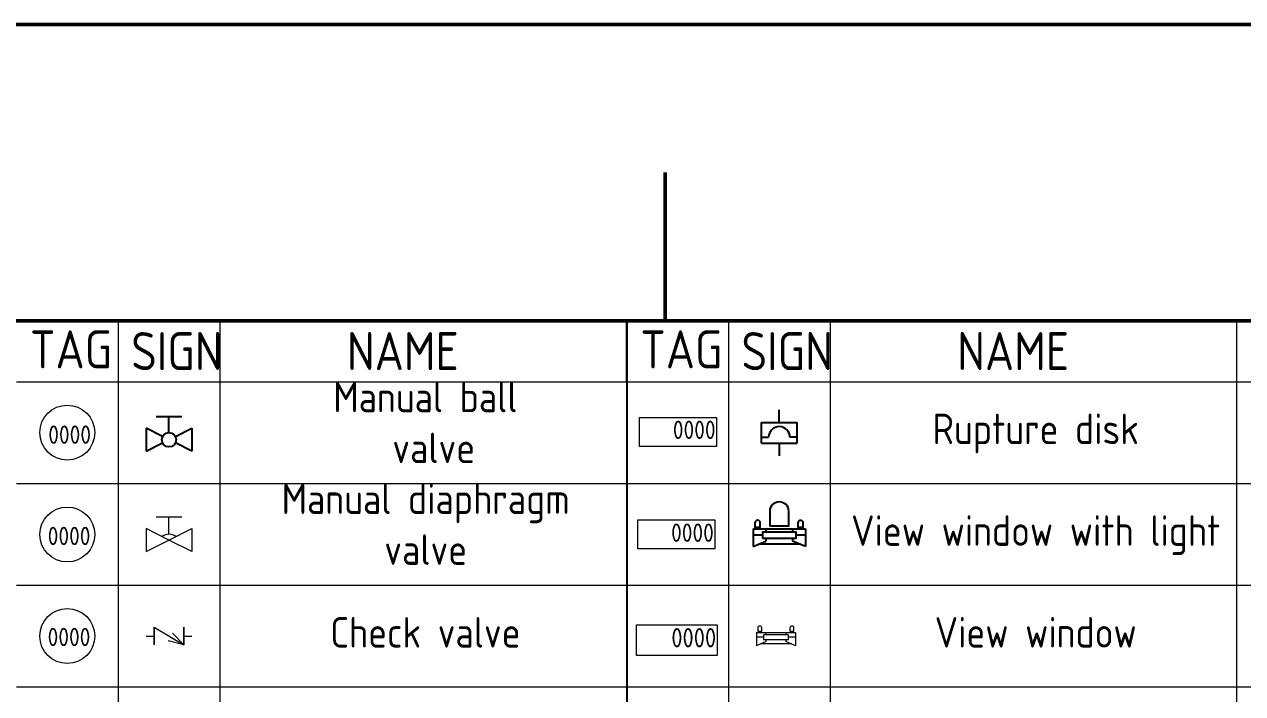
# Model space of a CAD drawing. Header units: millimetres. Extents: x -68339142 to 208, y -167 to 82456658.
# Drawn here: x -68329302 to -68328404, y 82452126 to 82452619 of the extents above; entities that cross this region are included whole.
import ezdxf

# ---------------------------------------------------------------- set-up
doc = ezdxf.new("R2010")
doc.units = ezdxf.units.MM
doc.header["$MEASUREMENT"] = 0
for name, color, linetype, lineweight in [('Border (ISO)', 7, 'Continuous', 50), ('图层15动态设备', 7, 'Continuous', 9), ('图框', 7, 'Continuous', 9)]:
    doc.layers.add(name, color=color, linetype=linetype, lineweight=lineweight)
doc.styles.get("Standard").update_dxf_attribs({"font": 'gbenor.shx', "bigfont": 'gbcbig.shx'})

# ---------------------------------------------------------------- blocks, each defined once
blk = doc.blocks.new('Borders A3')
at = {"layer": 'Border (ISO)'}
for p, q in [((0, 297), (420, 297)), ((52.5, 287), (52.5, 292)), ((9.999999999999993, 286.9999999999999), (410, 286.9999999999999))]:
    blk.add_line(p, q, dxfattribs=at)
blk = doc.blocks.new('*U134')
at = {"color": 0}
for p, q in [((6.328125956863004, 11.24999964371079), (-6.328124043136996, 11.24999964371079)), ((9.568630045531101e-07, 3.515624643710794), (9.568630039424875e-07, 11.24999964371079)), ((-3.144469636497888, 1.57223494039124), (-11.249999043137, 5.624999643710793)), ((-11.249999043137, 5.624999643710793), (-11.249999043137, -5.625000356289207)), ((3.14447155020207, 1.572234940391241), (11.250000956863, 5.624999643710795)), ((11.250000956863, 5.624999643710795), (11.250000956863, -5.625000356289205)), ((-11.249999043137, -5.625000356289207), (-3.144469636497888, -1.572235652969653)), ((11.250000956863, -5.625000356289205), (3.14447155020207, -1.572235652969652))]:
    blk.add_line(p, q, dxfattribs=at)
at = {"color": 1, "linetype": 'ByBlock', "lineweight": 9}
blk.add_circle((-49.99999904314172, 3.515624643708087), 13.5, dxfattribs=at)
at = {"color": 0}
blk.add_circle((9.568630048306659e-07, -3.562892061381717e-07), 3.515625, dxfattribs=at)
at = {"color": 1, "linetype": 'ByBlock', "lineweight": 9}
for tag, p, height in [('尺寸', (-12.56387904749881, 17.32845851958896), 6.3), ('YQJ_NO', (-59.34240172401697, -1.981648358751956), 9)]:
    blk.add_attdef(tag, p, '', height=height, dxfattribs=at)
for tag, p, height, flags in [('YQJ_CODE', (-56.11470214045403, 6.161200512872391), 9, 2), ('YQJ_ITEMID', (12.30389252496513, -9.268028050291264), 5, 1), ('YQJ_CLASS_NAME', (12.34145168959367, -15.0460218663336), 5, 1), ('品牌', (13.51525420045436, -20.57112130539599), 5, 1), ('供电电源', (13.40854493904772, -26.41575940861708), 5, 1), ('控制方式', (13.72867290480644, -33.13547494261206), 5, 1), ('输出信号类型1', (14.1519754470537, -39.40720924178709), 5, 1), ('输出信号类型2', (13.98124049918988, -46.42557879951505), 5, 1)]:
    blk.add_attdef(tag, p, '', height=height, dxfattribs=dict(at, flags=flags))
blk = doc.blocks.new('*U119')
at = {"color": 0}
for p, q in [((6.328125, 11.25), (-6.328125, 11.25)), ((0, 2.8125), (0, 11.25)), ((0, 0), (-11.25, 5.625)), ((-11.25, 5.625), (-11.25, -5.625)), ((-11.25, -5.625), (0, 0)), ((0, 0), (11.25, 5.625)), ((11.25, -5.625), (0, 0)), ((11.25, 5.625), (11.25, -5.625))]:
    blk.add_line(p, q, dxfattribs=at)
at = {"color": 1, "linetype": 'ByBlock', "lineweight": 9}
blk.add_circle((-50.00000000000183, 2.727011811679631), 13.5, dxfattribs=at)
at = {"color": 0}
blk.add_arc((0, -2.8125), 5.625, 53.13010235422894, 126.8698976457711, dxfattribs=at)
at = {"color": 1, "linetype": 'ByBlock', "lineweight": 9}
for tag, p, height, flags in [('YQJ_CODE', (-57.46778791781363, 6.455569962493565), 9, 2), ('YQJ_ITEMID', (12.30389252496513, -9.268028050291264), 5, 1), ('YQJ_CLASS_NAME', (12.34145168959367, -15.0460218663336), 5, 1), ('品牌', (13.51525420045436, -20.57112130539599), 5, 1), ('供电电源', (13.40854493904772, -26.41575940861708), 5, 1), ('控制方式', (13.72867290480644, -33.13547494261206), 5, 1), ('输出信号类型1', (14.1519754470537, -39.40720924178709), 5, 1), ('输出信号类型2', (13.98124049918988, -46.42557879951505), 5, 1)]:
    blk.add_attdef(tag, p, '', height=height, dxfattribs=dict(at, flags=flags))
for tag, p, height in [('YQJ_NO', (-59.61894188672778, -2.487164563815304), 9), ('尺寸', (-3.907829182483693, -12.2238380776347), 6.3)]:
    blk.add_attdef(tag, p, '', height=height, dxfattribs=at)
blk = doc.blocks.new('*U127')
at = {"color": 0, "linetype": 'ByBlock', "lineweight": 9}
for p, q in [((4.004278333378577, 4.347432635262523), (4.004278333378581, -4.347433330365673)), ((4.004278333378581, -4.347433330365673), (4.004278333378577, 4.347432635262523)), ((4.004278333509545, 4.347432635262523), (18.49572160951471, -4.347433330342474)), ((18.49572160951471, -4.347433330342474), (13.0560537538488, 1.471120360235551)), ((18.49572160947104, 4.34743263526253), (18.49572160947105, -4.347433330342474)), ((18.49572160947105, -4.347433330342474), (18.49572160947104, 4.34743263526253)), ((-2.856427272490691e-08, -3.475515768514015e-07), (4.004278333378579, -3.475515750107393e-07)), ((18.49572160951471, -4.347433330342474), (10.80185995045145, -2.285869312138397)), ((18.49572160947105, -3.475406544129799e-07), (22.4999999714139, -3.475406525723176e-07))]:
    blk.add_line(p, q, dxfattribs=at)
at = {"color": 1, "linetype": 'ByBlock', "lineweight": 9}
blk.add_circle((-38.75000002853631, -3.475811354292091e-07), 13.5, dxfattribs=at)
for tag, p, height, flags in [('YQJ_CODE', (-47.41088663105475, 2.451549856859947), 9, 2), ('YQJ_ITEMID', (12.30389252496513, -9.268028050291264), 5, 1), ('YQJ_CLASS_NAME', (12.34145168959367, -15.0460218663336), 5, 1), ('品牌', (13.51525420045436, -20.57112130539599), 5, 1), ('供电电源', (13.40854493904772, -26.41575940861708), 5, 1), ('控制方式', (13.72867290480644, -33.13547494261206), 5, 1), ('输出信号类型1', (14.1519754470537, -39.40720924178709), 5, 1), ('输出信号类型2', (13.98124049918988, -46.42557879951505), 5, 1)]:
    blk.add_attdef(tag, p, '', height=height, dxfattribs=dict(at, flags=flags))
for tag, p, height in [('YQJ_NO', (-48.40809094474838, -4.937977743767055), 9), ('尺寸', (-3.907829182483693, -19.60094561468768), 6.3)]:
    blk.add_attdef(tag, p, '', height=height, dxfattribs=at)
blk = doc.blocks.new('*U236')
at = {"color": 7}
for p, q in [((-9.15365653013032, 5.401866113092183), (-9.157442563226141, -0.8113818486740456)), ((-9.157442563226141, -0.8113818486740456), (-4.683127328213232, 1.092730630368806)), ((-5.887789578513548, 3.124364255754244), (-9.155043109278267, 3.12635515167085)), ((-9.15365653013032, 5.401866113092183), (9.18096223997236, 5.390693941310474)), ((7.250843973610245, 0), (-7.250843973610245, 0)), ((-4.682516560538716, 2.095059732684604), (-4.683127328213232, 1.092730630368806)), ((-4.680503224035419, 5.399140403995716), (-4.68124168209215, 4.18725908857823)), ((4.705795597483302, 2.0893389790931), (4.705184829754216, 1.087009876778666)), ((9.177176206887452, -0.8225540204598474), (4.705184829710561, 1.087009876778666)), ((4.707808933932029, 5.393419650404212), (4.707070475918954, 4.181538334985362)), ((9.179575660878982, 3.115182979904148), (5.912322130212488, 3.117173875822118)), ((9.18096223997236, 5.390693941310474), (9.177176206887452, -0.8225540204598474))]:
    blk.add_line(p, q, dxfattribs=at)
at = {"color": 1, "linetype": 'ByBlock', "lineweight": 9}
blk.add_lwpolyline([(-65.23867550961481, 8.986426537248342), (-27.4386755096148, 8.986426537248342), (-27.4386755096148, -5.413573462751659), (-65.23867550961481, -5.413573462751659)], close=True, dxfattribs=at)
at = {"color": 7}
for points in [[(-8.513401813010205, 7.469404396730624), (-8.51429566113984, 6.002512819650747), (-6.641537292309295, 6.001371657215714), (-6.640643444146917, 7.468263234295591)], [(6.553954532757416, 7.445627753324061), (6.553060684605953, 5.978736176244183), (8.42581905346924, 5.977595013810515), (8.42671290155522, 7.444486590886299)]]:
    blk.add_lwpolyline(points, dxfattribs=at)
blk.add_lwpolyline([(-5.888416335912552, 2.095794545860372), (5.911695372824397, 2.088604165915967), (5.912970251260049, 4.180803521813687), (-5.887141457444159, 4.187993901753998)], close=True, dxfattribs=at)
for centre in [(-7.57702262861676, 7.468833815512426), (7.490333717161775, 7.445057172105862)]:
    blk.add_ellipse(centre, major_axis=(-0.9363791844151713, 0.0005705812175613702), ratio=0.9513021197928438, start_param=3.141592653589793, end_param=6.283185307179586, dxfattribs=at)
at = {"color": 1, "linetype": 'ByBlock', "lineweight": 9}
for tag, p, height, flags in [('YQJ_CODE', (-62.87943092633553, -1.715809079163803), 9, 2), ('YQJ_ITEMID', (12.30389252496513, -9.268028050291264), 5, 1), ('YQJ_CLASS_NAME', (12.34145168959367, -15.0460218663336), 5, 1), ('品牌', (13.51525420045436, -20.57112130539599), 5, 1), ('供电电源', (13.40854493904772, -26.41575940861708), 5, 1), ('控制方式', (13.72867290480644, -33.13547494261206), 5, 1), ('输出信号类型1', (14.1519754470537, -39.40720924178709), 5, 1), ('输出信号类型2', (13.98124049918988, -46.42557879951505), 5, 1)]:
    blk.add_attdef(tag, p, '', height=height, dxfattribs=dict(at, flags=flags))
for tag, p, height in [('YQJ_NO', (-48.98634511375527, -1.59991153837885), 9), ('尺寸', (-3.921482037404712, -13.93183048521627), 6.3)]:
    blk.add_attdef(tag, p, '', height=height, dxfattribs=at)
blk = doc.blocks.new('*U123')
at = {"color": 0}
for p, q in [((3.630418731780805e-12, 16.36631876641331), (4.991007607197549e-12, 22.49999999997817)), ((-8.770832171009264, 6.133681233566803), (-8.770832171006994, 16.36631876641526)), ((-8.770832171006994, 16.36631876641526), (8.770832171011527, 16.36631876641137)), ((8.770832171009257, 6.133681233562911), (8.770832171011527, 16.36631876641137)), ((-8.770832171008616, 9.057291957231554), (-5.262499302602729, 9.057291957230776)), ((-8.770832171009264, 6.133681233566803), (8.770832171009257, 6.133681233562911)), ((1.360588875416744e-12, 6.133681233564857), (0, 0)), ((8.770832171009905, 9.057291957227664), (5.262499302606747, 9.057291957228442))]:
    blk.add_line(p, q, dxfattribs=at)
at = {"color": 1, "linetype": 'ByBlock', "lineweight": 9}
blk.add_lwpolyline([(-68.7130359560243, 18.87983648824052), (-30.9130359560243, 18.87983648824052), (-30.9130359560243, 4.479836488240517), (-68.7130359560243, 4.479836488240517)], close=True, dxfattribs=at)
at = {"color": 0}
blk.add_arc((2.009111691519378e-12, 9.057291957229609), 5.262499302605321, 359.9999999999873, 179.9999999999873, dxfattribs=at)
at = {"color": 1, "linetype": 'ByBlock', "lineweight": 9}
for tag, p, height, flags in [('YQJ_CODE', (-67.60924295531521, 8.292425945632568), 9, 2), ('YQJ_ITEMID', (12.30389252496513, -9.268028050291264), 5, 1), ('YQJ_CLASS_NAME', (12.34145168959367, -15.0460218663336), 5, 1), ('品牌', (13.51525420045436, -20.57112130539599), 5, 1), ('供电电源', (13.40854493904772, -26.41575940861708), 5, 1), ('控制方式', (13.72867290480644, -33.13547494261206), 5, 1), ('输出信号类型1', (14.1519754470537, -39.40720924178709), 5, 1), ('输出信号类型2', (13.98124049918988, -46.42557879951505), 5, 1)]:
    blk.add_attdef(tag, p, '', height=height, dxfattribs=dict(at, flags=flags))
for tag, p, height in [('YQJ_NO', (-52.30446613896019, 8.239305128708066), 9), ('尺寸', (-3.907829182483693, -19.60094561468768), 6.3)]:
    blk.add_attdef(tag, p, '', height=height, dxfattribs=at)
blk = doc.blocks.new('*U122')
at = {"color": 7}
for p, q in [((-12.81511914218226, 7.562612558329377), (-12.82041958851662, -1.135934588143342)), ((-12.81511914218226, 7.562612558329377), (12.85334713596149, 7.54697151783434)), ((-6.552704513649397, 7.558796565594166), (-6.553738354928862, 5.862162724009687)), ((6.59093250750503, 7.550787510565731), (6.589898666286683, 5.854153668979341)), ((12.85334713596149, 7.54697151783434), (12.8480466896424, -1.151575628644109)), ((-12.82041958851662, -1.135934588143342), (-6.556378259498485, 1.529822882516493)), ((-8.242905409918857, 4.374109958056149), (-12.81706035298946, 4.376897212339512)), ((10.15118156305434, -2.549360135671059e-13), (-10.15118156305434, 2.549360135671059e-13)), ((-6.555523184754128, 2.93308362575861), (-6.556378259498485, 1.529822882516493)), ((6.588113836476697, 2.925074570730174), (6.587258761655941, 1.521813827489967)), ((12.8480466896424, -1.151575628644109), (6.587258761594823, 1.521813827489967)), ((12.85140592523068, 4.361256171865485), (8.277250982297593, 4.364043426150757))]:
    blk.add_line(p, q, dxfattribs=at)
at = {"color": 1, "linetype": 'ByBlock', "lineweight": 9}
blk.add_lwpolyline([(-69.50331171427433, 12.01390698463683), (-31.70331171427434, 12.01390698463683), (-31.70331171427434, -2.386093015363169), (-69.50331171427433, -2.386093015363169)], close=True, dxfattribs=at)
at = {"color": 7}
for points in [[(-4.657478617757397, 16.26088745141726), (-4.661947858373018, 8.9264295660337), (4.701843985827733, 8.920723753854482), (4.706313226412793, 16.25518163924377)], [(-11.91876253821402, 10.45716615542317), (-11.92001392559556, 8.403517947511345), (-9.2981522092328, 8.401920320102231), (-9.296900821805421, 10.45556852801406)], [(9.175536345860642, 10.42387885465345), (9.174284958448542, 8.370230646741625), (11.79614667485714, 8.368633019334423), (11.79739806217757, 10.42228122724052)]]:
    blk.add_lwpolyline(points, dxfattribs=at)
blk.add_lwpolyline([(-8.2437828702775, 2.934112364204727), (8.276373521954229, 2.924045832282146), (8.278158351764215, 5.853124930538953), (-8.241998040421674, 5.863191462455804)], close=True, dxfattribs=at)
for centre, major_axis, ratio in [((0.02441730432769776, 16.25803454533243), (-4.681895922075855, 0.002852906087924432), 0.9513021197928438), ((-10.6078316800632, 10.45636734171766), (-1.31093085818124, 0.0007988137046188409), 0.9513021197928437), ((10.48646720402675, 10.42308004094794), (-1.31093085818124, 0.0007988137046188409), 0.9513021197928437)]:
    blk.add_ellipse(centre, major_axis=major_axis, ratio=ratio, start_param=3.141592653589793, end_param=6.283185307179586, dxfattribs=at)
at = {"color": 1, "linetype": 'ByBlock', "lineweight": 9}
for tag, p, height, flags in [('YQJ_CODE', (-66.84794235959995, 1.212078159046765), 9, 2), ('YQJ_ITEMID', (12.30389252496513, -9.268028050291264), 5, 1), ('YQJ_CLASS_NAME', (12.34145168959367, -15.0460218663336), 5, 1), ('品牌', (13.51525420045436, -20.57112130539599), 5, 1), ('供电电源', (13.40854493904772, -26.41575940861708), 5, 1), ('控制方式', (13.72867290480644, -33.13547494261206), 5, 1), ('输出信号类型1', (14.1519754470537, -39.40720924178709), 5, 1), ('输出信号类型2', (13.98124049918988, -46.42557879951505), 5, 1)]:
    blk.add_attdef(tag, p, '', height=height, dxfattribs=dict(at, flags=flags))
for tag, p, height in [('YQJ_NO', (-53.15533721060344, 1.122476070103399), 9), ('尺寸', (-1.646991262569543, -7.037512289167552), 3.5)]:
    blk.add_attdef(tag, p, '', height=height, dxfattribs=at)

msp = doc.modelspace()

# ---------------------------------------------------------------- linework, layer by layer
at = {"color": 6}
for p, q in [((-68328857.69358629, 82452356.20751917), (-68328857.69358581, 82452401.17502353)), ((-68328857.69358581, 82452401.17502353), (-68328857.69358629, 82451606.74972835))]:
    msp.add_line(p, q, dxfattribs=at)
at = {"layer": '图框', "color": 6, "linetype": 'ByBlock', "lineweight": 9}
for p, q in [((-68325884.04472004, 82452401.17503326), (-68329757.04293524, 82452401.17503326)), ((-68329232.42248166, 82452401.17503326), (-68329232.42248166, 82451606.74972835)), ((-68329157.47670254, 82452401.17503326), (-68329157.47670254, 82451606.74972835)), ((-68328782.74780719, 82452401.17503326), (-68328782.74780719, 82451606.74972835)), ((-68328707.8020281, 82452401.17503326), (-68328707.8020281, 82451606.74972835)), ((-68328408.01891178, 82451606.74972835), (-68328408.01891178, 82452401.17498659)), ((-68329307.36826074, 82452356.20751917), (-68328857.69358629, 82452356.20751917)), ((-68328857.69358629, 82452356.20751917), (-68328408.01891178, 82452356.20751917)), ((-68328408.01891178, 82452356.20751917), (-68327958.34423731, 82452356.20751917)), ((-68329307.36826074, 82452281.26174006), (-68328857.69358629, 82452281.26174006)), ((-68328857.69358629, 82452281.26174006), (-68328408.01891178, 82452281.26174006)), ((-68328408.19604419, 82452281.22969891), (-68327958.52136974, 82452281.22969891)), ((-68329307.36826074, 82452206.31596099), (-68328857.69358629, 82452206.31596099)), ((-68328857.69358629, 82452206.31596099), (-68328408.01891178, 82452206.31596099)), ((-68328408.01891178, 82452206.31596099), (-68327958.34423731, 82452206.31596099)), ((-68329307.36826074, 82452131.37018192), (-68328857.69358629, 82452131.37018192)), ((-68328857.69358629, 82452131.37018192), (-68328408.01891178, 82452131.37018192)), ((-68328408.01891178, 82452131.37018192), (-68327958.34423731, 82452131.37018192))]:
    msp.add_line(p, q, dxfattribs=at)

# ---------------------------------------------------------------- block references
at = {"xscale": 21.8262244274396, "yscale": 21.8262244274396, "zscale": 21.8262244274396}
msp.add_blockref('Borders A3', (-68329975.3051795, 82446137.04862258), dxfattribs=at)
ref = msp.add_blockref('*U134', (-68329194.94959354, 82452313.46500507), dxfattribs=dict(xscale=1.498915581623994, yscale=1.498915581623994, zscale=1.498915581623994))
ref.add_attrib('YQJ_NO', '0000', (-68329283.89884414, 82452310.49468146), dxfattribs={"color": 1, "linetype": 'ByBlock', "lineweight": 9, "height": 13.49024023461594})
ref = msp.add_blockref('*U123', (-68328745.27491766, 82452301.67260367), dxfattribs=dict(xscale=1.498915581623994, yscale=1.498915581623994, zscale=1.498915581623994))
ref.add_attrib('YQJ_NO', '0000', (-68328823.67489694, 82452314.0226265), dxfattribs={"color": 1, "linetype": 'ByBlock', "lineweight": 9, "height": 13.49024023461594})
ref = msp.add_blockref('*U122', (-68328745.30356793, 82452236.57321034), dxfattribs=dict(xscale=1.498915581623994, yscale=1.498915581623994, zscale=1.498915581623994))
ref.add_attrib('YQJ_NO', '0000', (-68328824.97893113, 82452238.25570722), dxfattribs={"color": 1, "linetype": 'ByBlock', "lineweight": 9, "height": 13.49024023461594})
at = {"layer": '图层15动态设备', "color": 7, "linetype": 'ByBlock', "lineweight": 9}
ref = msp.add_blockref('*U119', (-68329194.94959211, 82452239.57315047), dxfattribs=dict(at, xscale=1.498915581623994, yscale=1.498915581623994, zscale=1.498915581623994))
ref.add_attrib('YQJ_NO', '0000', (-68329284.31335306, 82452235.84510075), dxfattribs={"layer": '0', "color": 1, "linetype": 'ByBlock', "lineweight": 9, "height": 13.49024023461594})
ref = msp.add_blockref('*U127', (-68329211.81239234, 82452168.84307195), dxfattribs=dict(at, xscale=1.498915581623994, yscale=1.498915581623994, zscale=1.498915581623994))
ref.add_attrib('YQJ_NO', '0000', (-68329284.37203413, 82452161.44146018), dxfattribs={"layer": '0', "color": 1, "linetype": 'ByBlock', "lineweight": 9, "height": 13.49024023461594})
ref = msp.add_blockref('*U236', (-68328747.72787344, 82452163.05554979), dxfattribs=dict(at, xscale=1.573861360705193, yscale=1.573861360705193, zscale=1.573861360705193))
ref.add_attrib('YQJ_NO', '0000', (-68328824.82558922, 82452160.53751084), dxfattribs={"layer": '0', "color": 1, "linetype": 'ByBlock', "lineweight": 9, "height": 14.16475224634674})

# ---------------------------------------------------------------- texts
at = {"color": 7, "linetype": 'ByBlock', "lineweight": 9}
for s, insert, char_height, width, attachment_point in [('TAG', (-68329297.37199451, 82452394.07563394), 28.04165039264382, 47.71117310201785, 1), ('SIGN', (-68329222.79586557, 82452392.7576522), 28.04165039264382, 47.71117310201785, 1), ('NAME', (-68329063.91308743, 82452392.7576522), 28.04165039264382, 47.71117310201785, 1), ('TAG', (-68328847.69732006, 82452394.07563394), 28.04165039264382, 47.71117310201785, 1), ('SIGN', (-68328773.1211911, 82452392.7576522), 28.04165039264382, 47.71117310201785, 1), ('NAME', (-68328614.23841299, 82452392.7576522), 28.04165039264382, 47.71117310201785, 1), ('\\pxse0.88889;Manual ball\\P valve', (-68329005.98242676, 82452356.20751917), 22.48373372435991, 241.858987023593, 2), ('\\pxse0.88889;Rupture disk', (-68328556.30775234, 82452332.71625125), 22.48373372435991, 241.858987023593, 2), ('\\pxse0.88889;Manual diaphragm valve', (-68329005.80366912, 82452281.26174006), 22.48373372435991, 241.858987023593, 2), ('\\pxqc;View window with light ', (-68328556.30775234, 82452257.77047217), 22.48373372435991, 279.0658048272896, 2), ('Check valve', (-68329005.98242676, 82452182.82469305), 22.48373372435991, 241.858987023593, 2), ('View window', (-68328556.30775234, 82452182.82469307), 22.48373372435991, 241.858987023593, 2)]:
    msp.add_mtext(s, dxfattribs=dict(at, insert=insert, char_height=char_height, width=width, attachment_point=attachment_point))

doc.saveas('drawing.dxf')
